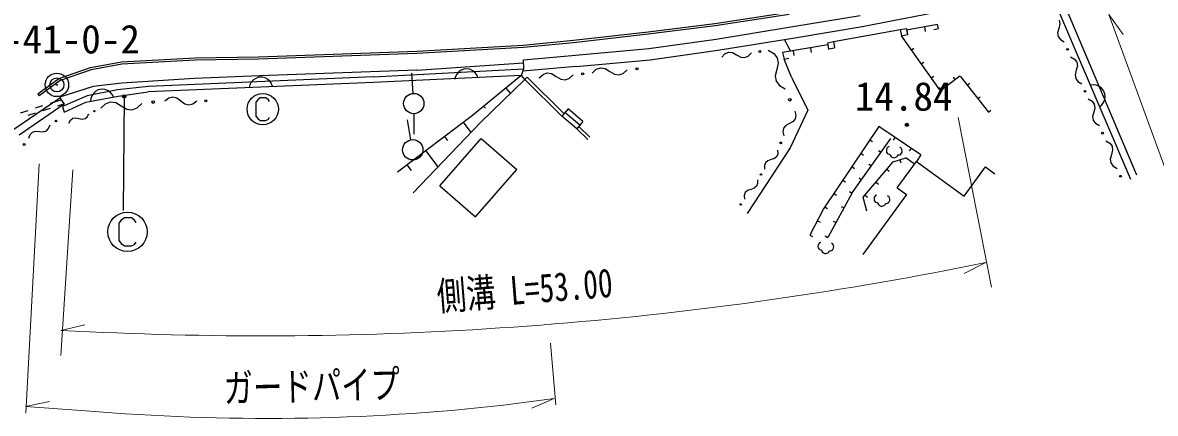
# Model space of a CAD drawing. Units: millimetres, scale not verified. Extents: x 40000 to 680000, y 20000 to 380000.
# Drawn here: x 195802 to 268046, y 240588 to 265532 of the extents above; entities that cross this region are included whole.
import ezdxf
from ezdxf.enums import TextEntityAlignment as Align

# ---------------------------------------------------------------- set-up
doc = ezdxf.new("R2010")
doc.units = ezdxf.units.MM
doc.header["$LTSCALE"] = 1000
for name, color, linetype, lineweight in [('M-BGD', 7, 'Continuous', 25), ('M-BGD-EXST', 7, 'Continuous', 25), ('M-BMK-SRVR', 3, 'Continuous', 25), ('M-STR-HTXT', 7, 'Continuous', 13)]:
    doc.layers.add(name, color=color, linetype=linetype, lineweight=lineweight)
doc.styles.add('ＭＳ ゴシック', font='')
doc.styles.get('ＭＳ ゴシック').set_extended_font_data('MS Gothic')

msp = doc.modelspace()

# ---------------------------------------------------------------- linework, layer by layer
at = {"layer": 'M-BGD'}
for p, q in [((239948, 265474), (244667, 266207)), ((244692, 266059), (239968, 265325)), ((249216, 265977), (244932, 265256)), ((249341, 265288), (254619, 266303)), ((261879, 266291), (266466, 255534)), ((266855, 255787), (262370, 266384)), ((235689, 264936), (239948, 265474)), ((239968, 265325), (235707, 264787)), ((244932, 265256), (240035, 264458)), ((245046, 264565), (249341, 265288)), ((251777, 265086), (252164, 265158)), ((252164, 265158), (252237, 264765)), ((254149, 265421), (252185, 265043)), ((253314, 265261), (253371, 264966)), ((254206, 265127), (254149, 265421)), ((261884, 265165), (261812, 264884)), ((261955, 265446), (261884, 265165)), ((261919, 265683), (261955, 265446)), ((230930, 264403), (235689, 264936)), ((235707, 264787), (230945, 264253)), ((240035, 264458), (235745, 263859)), ((240140, 263766), (245046, 264565)), ((244806, 263683), (244383, 264457)), ((247519, 264322), (251777, 265086)), ((251777, 265086), (251851, 264693)), ((251851, 264693), (252237, 264765)), ((254336, 261180), (251851, 264693)), ((252185, 265043), (252241, 264749)), ((254206, 265127), (253911, 265070)), ((261812, 264884), (261848, 264648)), ((261848, 264648), (261991, 264456)), ((261991, 264456), (262241, 264309)), ((210850, 263353), (220944, 263711)), ((220944, 263711), (227729, 264089)), ((227740, 263940), (220951, 263561)), ((227729, 264089), (230930, 264403)), ((230945, 264253), (227740, 263940)), ((235745, 263859), (231054, 263425)), ((235825, 263163), (240140, 263766)), ((243356, 263768), (243722, 263561)), ((247147, 264118), (244261, 263616)), ((244937, 263734), (244988, 263438)), ((246042, 263926), (246093, 263630)), ((247133, 264250), (247519, 264322)), ((247133, 264250), (247206, 263857)), ((247147, 264118), (247199, 263822)), ((247206, 263857), (247592, 263929)), ((247519, 264322), (247592, 263929)), ((252484, 263797), (252648, 263912)), ((200139, 262673), (202114, 263027)), ((202114, 263027), (206798, 263276)), ((206803, 263126), (202131, 262878)), ((206798, 263276), (210850, 263353)), ((210854, 263203), (206803, 263126)), ((220951, 263561), (210854, 263203)), ((231054, 263425), (227751, 263147)), ((227762, 262596), (227751, 263164)), ((231116, 262728), (235825, 263163)), ((240386, 263336), (240598, 263549)), ((240598, 263549), (240827, 263643)), ((240827, 263643), (241073, 263618)), ((241073, 263618), (241336, 263474)), ((241336, 263474), (241600, 263331)), ((241600, 263331), (241846, 263306)), ((241846, 263306), (242075, 263400)), ((242075, 263400), (242286, 263613)), ((243722, 263561), (243933, 263287)), ((243933, 263287), (243991, 262946)), ((244261, 263616), (244369, 263193)), ((244369, 263193), (244660, 263267)), ((244837, 262061), (244369, 263193)), ((253118, 262901), (253282, 263016)), ((262643, 263345), (262893, 263198)), ((262893, 263198), (263036, 263007)), ((263036, 263007), (263072, 262770)), ((198120, 261964), (200139, 262673)), ((200177, 262528), (198190, 261830)), ((202131, 262878), (200177, 262528)), ((220948, 262507), (210908, 262129)), ((218166, 262068), (227762, 262585)), ((220705, 261017), (220618, 262314)), ((220948, 262507), (227755, 262964)), ((223625, 262399), (223484, 262240)), ((223770, 262497), (223625, 262399)), ((223946, 262568), (223770, 262497)), ((224186, 262581), (223946, 262568)), ((224369, 262532), (224186, 262581)), ((224524, 262451), (224369, 262532)), ((224682, 262310), (224524, 262451)), ((224781, 262165), (224682, 262310)), ((227609, 262148), (227762, 262596)), ((231116, 262728), (227709, 262441)), ((228995, 262227), (229260, 262320)), ((229260, 262320), (229537, 262278)), ((229537, 262278), (229827, 262100)), ((232129, 262317), (232388, 262552)), ((232388, 262552), (232660, 262648)), ((232660, 262648), (232945, 262604)), ((232945, 262604), (233244, 262421)), ((233244, 262421), (233542, 262239)), ((233827, 262195), (234100, 262291)), ((234100, 262291), (234359, 262526)), ((243895, 262537), (243799, 262128)), ((243991, 262946), (243895, 262537)), ((263001, 262489), (262930, 262208)), ((263072, 262770), (263001, 262489)), ((196769, 260980), (198120, 261964)), ((198190, 261830), (196857, 260859)), ((202122, 261662), (200299, 261448)), ((206772, 261972), (202122, 261662)), ((218175, 261715), (203810, 261119)), ((218166, 262068), (203828, 261464)), ((210908, 262129), (206772, 261972)), ((210295, 261568), (210243, 261386)), ((210379, 261722), (210295, 261568)), ((210523, 261878), (210379, 261722)), ((210669, 261974), (210523, 261878)), ((210846, 262041), (210669, 261974)), ((211086, 262051), (210846, 262041)), ((211268, 261999), (211086, 262051)), ((211422, 261915), (211268, 261999)), ((211578, 261771), (211422, 261915)), ((211674, 261625), (211578, 261771)), ((211742, 261448), (211674, 261625)), ((227609, 262148), (218175, 261715)), ((223403, 262086), (223353, 261902)), ((223484, 262240), (223403, 262086)), ((224496, 259630), (227585, 262147)), ((224851, 261989), (224781, 262165)), ((225008, 259164), (227837, 261899)), ((227837, 261899), (227609, 262148)), ((227837, 261899), (230198, 259569)), ((227978, 262042), (227839, 261898)), ((227978, 262042), (230328, 259722)), ((228743, 261998), (228995, 262227)), ((229827, 262100), (230117, 261922)), ((230117, 261922), (230394, 261880)), ((230394, 261880), (230658, 261973)), ((230658, 261973), (230910, 262202)), ((233542, 262239), (233827, 262195)), ((243799, 262128), (243857, 261787)), ((243857, 261787), (244068, 261512)), ((244837, 262061), (245884, 259936)), ((253752, 262005), (253916, 262120)), ((255580, 262115), (254336, 261180)), ((255287, 261886), (255168, 262046)), ((255587, 262108), (257401, 259821)), ((256037, 261541), (256194, 261665)), ((262930, 262208), (262966, 261971)), ((262966, 261971), (263109, 261780)), ((263109, 261780), (263358, 261633)), ((264095, 261553), (263906, 261538)), ((264268, 261530), (264095, 261553)), ((264465, 261450), (264268, 261530)), ((196769, 260980), (196857, 260859)), ((198228, 260805), (198168, 260732)), ((200299, 261448), (198228, 260805)), ((199909, 260867), (198333, 260176)), ((199832, 260456), (201889, 260844)), ((201841, 261245), (199909, 260867)), ((200212, 260863), (200151, 260699)), ((200332, 261038), (200212, 260863)), ((200462, 261155), (200332, 261038)), ((200628, 261247), (200462, 261155)), ((200864, 261291), (200628, 261247)), ((201052, 261266), (200864, 261291)), ((201216, 261205), (201052, 261266)), ((201391, 261085), (201216, 261205)), ((201507, 260954), (201391, 261085)), ((201600, 260789), (201507, 260954)), ((203828, 261464), (201841, 261245)), ((201889, 260844), (203810, 261119)), ((205118, 260739), (205374, 260803)), ((205374, 260803), (205630, 260739)), ((226617, 261358), (226909, 261000)), ((244068, 261512), (244434, 261306)), ((254406, 261232), (254287, 261393)), ((256719, 260681), (256876, 260805)), ((264606, 261348), (264465, 261450)), ((264732, 261206), (264606, 261348)), ((264826, 260985), (264732, 261206)), ((264842, 260796), (264826, 260985)), ((195234, 258722), (198168, 260732)), ((198451, 260319), (195581, 258353)), ((196620, 260084), (197096, 260237)), ((197573, 260389), (198254, 260606)), ((198051, 260226), (198431, 260348)), ((198168, 260732), (198451, 260319)), ((198333, 260176), (198451, 260319)), ((198333, 260176), (198457, 259818)), ((198457, 259818), (199832, 260456)), ((200151, 260699), (200125, 260511)), ((200787, 260070), (201084, 260353)), ((201084, 260353), (201400, 260472)), ((201400, 260472), (201735, 260429)), ((201735, 260429), (202090, 260223)), ((202090, 260223), (202444, 260017)), ((202779, 259973), (203096, 260093)), ((203096, 260093), (203393, 260375)), ((204862, 260547), (205118, 260739)), ((205630, 260739), (205886, 260547)), ((205886, 260547), (206142, 260355)), ((206142, 260355), (206398, 260291)), ((206398, 260291), (206654, 260355)), ((206654, 260355), (206910, 260547)), ((225203, 260206), (225320, 260063)), ((263761, 260669), (264011, 260522)), ((264011, 260522), (264154, 260330)), ((264189, 260094), (264118, 259813)), ((264154, 260330), (264189, 260094)), ((264494, 260158), (264636, 260284)), ((264636, 260284), (264739, 260426)), ((264739, 260426), (264818, 260623)), ((264818, 260623), (264842, 260796)), ((195667, 259780), (196144, 259932)), ((196146, 259618), (196622, 259770)), ((197098, 259922), (197574, 260074)), ((198853, 259311), (198993, 259425)), ((198993, 259425), (199171, 259460)), ((199171, 259460), (199387, 259415)), ((199387, 259415), (199602, 259370)), ((199602, 259370), (199780, 259405)), ((199780, 259405), (199921, 259519)), ((199921, 259519), (200024, 259714)), ((202444, 260017), (202779, 259973)), ((219707, 256009), (224496, 259630)), ((220752, 259719), (220760, 258419)), ((230589, 260025), (230198, 259569)), ((231143, 258759), (230198, 259569)), ((231338, 258987), (230393, 259797)), ((231533, 259215), (230589, 260025)), ((245884, 259936), (244747, 257534)), ((245079, 259398), (244941, 259223)), ((245057, 259880), (245117, 259617)), ((245117, 259617), (245079, 259398)), ((257401, 259821), (257558, 259945)), ((264118, 259813), (264047, 259532)), ((264047, 259532), (264083, 259295)), ((197315, 258629), (197458, 258778)), ((197458, 258778), (197548, 259011)), ((198749, 259117), (198853, 259311)), ((220570, 258054), (220342, 259333)), ((220710, 254670), (225008, 259164)), ((223898, 259177), (224393, 258522)), ((231533, 259215), (231143, 258759)), ((231143, 258759), (231840, 258069)), ((231980, 258211), (231273, 258911)), ((244332, 258785), (244294, 258565)), ((244470, 258960), (244332, 258785)), ((244706, 259091), (244470, 258960)), ((244941, 259223), (244706, 259091)), ((250411, 258902), (246882, 253637)), ((250411, 258902), (250298, 258736)), ((253090, 257083), (250411, 258902)), ((264083, 259295), (264226, 259104)), ((264226, 259104), (264476, 258956)), ((196191, 258163), (196282, 258396)), ((196282, 258396), (196425, 258545)), ((196425, 258545), (196621, 258608)), ((196621, 258608), (196870, 258587)), ((196870, 258587), (197119, 258566)), ((197119, 258566), (197315, 258629)), ((222416, 255106), (225049, 258134)), ((222700, 258272), (222893, 258017)), ((225049, 258134), (227313, 256166)), ((244294, 258565), (244354, 258302)), ((248716, 254663), (251174, 258142)), ((249838, 258048), (250004, 257936)), ((251439, 258203), (251327, 258038)), ((264878, 257993), (265137, 257841)), ((221503, 257367), (222291, 256324)), ((244747, 257534), (242007, 253358)), ((243950, 257396), (243962, 257167)), ((249266, 257194), (249432, 257082)), ((250389, 257376), (250552, 257261)), ((250898, 257431), (250891, 257351)), ((250891, 257351), (250905, 257270)), ((250924, 257509), (250898, 257431)), ((250905, 257270), (250940, 257207)), ((250990, 257584), (250924, 257509)), ((250940, 257207), (250997, 257162)), ((251073, 257618), (250990, 257584)), ((251827, 257518), (251751, 257564)), ((251817, 257138), (251862, 257194)), ((251881, 257433), (251827, 257518)), ((251862, 257194), (251888, 257272)), ((251895, 257352), (251881, 257433)), ((251888, 257272), (251895, 257352)), ((252468, 257505), (252355, 257339)), ((265137, 257841), (265284, 257643)), ((265321, 257398), (265248, 257107)), ((265284, 257643), (265321, 257398)), ((243180, 256585), (243115, 256407)), ((243321, 256712), (243180, 256585)), ((243538, 256787), (243321, 256712)), ((243755, 256862), (243538, 256787)), ((243897, 256989), (243755, 256862)), ((243962, 257167), (243897, 256989)), ((249418, 254382), (251324, 256653)), ((249769, 256499), (249932, 256384)), ((250997, 257162), (251075, 257136)), ((251075, 257136), (251115, 257133)), ((251115, 257133), (251130, 257072)), ((251130, 257072), (251165, 257009)), ((251165, 257009), (251240, 256942)), ((251240, 256942), (251318, 256916)), ((251318, 256916), (251398, 256910)), ((251324, 256653), (252140, 256898)), ((251398, 256910), (251460, 256925)), ((251460, 256925), (251543, 256959)), ((251543, 256959), (251586, 256995)), ((251586, 256995), (251609, 257034)), ((251588, 254995), (252814, 256676)), ((251609, 257034), (251633, 257092)), ((251633, 257092), (251673, 257089)), ((251673, 257089), (251754, 257102)), ((251754, 257102), (251817, 257138)), ((251754, 256782), (251811, 256590)), ((252686, 256499), (252140, 256898)), ((253090, 257083), (252814, 256676)), ((252814, 256676), (255855, 254457)), ((265248, 257107), (265174, 256816)), ((265174, 256816), (265211, 256572)), ((265211, 256572), (265359, 256373)), ((220305, 256462), (220586, 256091)), ((224680, 253138), (227313, 256166)), ((243115, 256407), (243126, 256177)), ((248693, 256340), (248859, 256229)), ((250919, 256171), (251072, 256042)), ((255855, 254457), (257213, 256319)), ((257213, 256319), (257807, 255886)), ((265359, 256373), (265618, 256221)), ((222416, 255106), (224680, 253138)), ((242608, 255083), (242467, 254956)), ((242673, 255261), (242608, 255083)), ((242662, 255491), (242673, 255261)), ((248121, 255486), (248287, 255375)), ((249149, 255622), (249312, 255506)), ((250225, 255344), (250379, 255215)), ((241891, 254679), (241826, 254501)), ((241826, 254501), (241838, 254272)), ((242033, 254806), (241891, 254679)), ((242250, 254881), (242033, 254806)), ((242467, 254956), (242250, 254881)), ((248716, 254663), (247153, 251822)), ((247548, 254632), (247715, 254521)), ((248532, 254743), (248707, 254646)), ((252182, 254562), (249386, 250731)), ((249639, 253507), (249418, 254382)), ((249532, 254517), (249685, 254389)), ((250115, 254338), (250109, 254258)), ((250141, 254416), (250115, 254338)), ((250207, 254491), (250141, 254416)), ((250290, 254525), (250207, 254491)), ((251045, 254425), (250968, 254471)), ((251098, 254340), (251045, 254425)), ((251112, 254259), (251098, 254340)), ((251588, 254995), (252182, 254562)), ((246882, 253637), (246001, 251969)), ((246976, 253778), (247142, 253667)), ((248014, 253801), (248189, 253705)), ((250109, 254258), (250122, 254177)), ((250122, 254177), (250157, 254114)), ((250157, 254114), (250214, 254069)), ((250214, 254069), (250292, 254043)), ((250292, 254043), (250332, 254040)), ((250332, 254040), (250347, 253978)), ((250347, 253978), (250383, 253915)), ((250383, 253915), (250458, 253849)), ((250458, 253849), (250536, 253823)), ((250536, 253823), (250616, 253817)), ((250616, 253817), (250677, 253832)), ((250677, 253832), (250760, 253866)), ((250760, 253866), (250803, 253902)), ((250803, 253902), (250826, 253941)), ((250826, 253941), (250851, 253999)), ((250851, 253999), (250890, 253996)), ((250890, 253996), (250972, 254009)), ((250972, 254009), (251035, 254044)), ((251035, 254044), (251079, 254101)), ((251079, 254101), (251106, 254179)), ((251106, 254179), (251112, 254259)), ((246481, 252878), (246658, 252785)), ((247496, 252860), (247671, 252764)), ((246001, 251969), (246178, 251876)), ((246628, 251470), (246562, 251395)), ((246711, 251504), (246628, 251470)), ((246978, 251919), (247153, 251822)), ((247465, 251404), (247389, 251450)), ((246536, 251317), (246529, 251238)), ((246529, 251238), (246543, 251156)), ((246562, 251395), (246536, 251317)), ((246543, 251156), (246578, 251093)), ((246578, 251093), (246635, 251049)), ((246635, 251049), (246713, 251022)), ((246713, 251022), (246753, 251019)), ((246753, 251019), (246768, 250958)), ((246768, 250958), (246803, 250895)), ((246803, 250895), (246878, 250829)), ((246878, 250829), (246956, 250803)), ((246956, 250803), (247036, 250796)), ((247036, 250796), (247098, 250811)), ((247098, 250811), (247180, 250845)), ((247180, 250845), (247223, 250882)), ((247223, 250882), (247247, 250920)), ((247247, 250920), (247271, 250978)), ((247271, 250978), (247311, 250975)), ((247311, 250975), (247392, 250989)), ((247392, 250989), (247455, 251024)), ((247455, 251024), (247500, 251081)), ((247519, 251320), (247465, 251404)), ((247500, 251081), (247526, 251159)), ((247533, 251238), (247519, 251320)), ((247526, 251159), (247533, 251238))]:
    msp.add_line(p, q, dxfattribs=at)
for centre, radius in [((242821, 263690), 60), ((262442, 263827), 58), ((231519, 262259), 68), ((234986, 262585), 70), ((220749, 260369), 650), ((263560, 261151), 58), ((204126, 260461), 82), ((207486, 260547), 64), ((244737, 260613), 84), ((200383, 259881), 44), ((197930, 259249), 50), ((252192, 259010), 100), ((252192, 259010), 60), ((252192, 259010), 20), ((220684, 257414), 650), ((244156, 257858), 54), ((264677, 258475), 58), ((195893, 257748), 60), ((242894, 255834), 46), ((265826, 255723), 60), ((241606, 253929), 46)]:
    msp.add_circle(centre, radius, dxfattribs=at)
at = {"layer": 'M-BGD-EXST'}
for p, q in [((202279, 260821), (202211, 253548)), ((210794, 260609), (210674, 260449)), ((210674, 260449), (210674, 259569)), ((210954, 260729), (210794, 260609)), ((211314, 260729), (210954, 260729)), ((211474, 260609), (211314, 260729)), ((211554, 260489), (211474, 260609)), ((210674, 259569), (210794, 259409)), ((210794, 259409), (210954, 259289)), ((211314, 259289), (211474, 259369)), ((211474, 259369), (211554, 259489)), ((210954, 259289), (211314, 259289)), ((202088, 252928), (201938, 252728)), ((202288, 253078), (202088, 252928)), ((202738, 253078), (202288, 253078)), ((202938, 252928), (202738, 253078)), ((203038, 252778), (202938, 252928)), ((201938, 252728), (201938, 251628)), ((201938, 251628), (202088, 251428)), ((202088, 251428), (202288, 251278)), ((202938, 251378), (203038, 251528)), ((202288, 251278), (202738, 251278)), ((202738, 251278), (202938, 251378))]:
    msp.add_line(p, q, dxfattribs=at)
for centre, radius in [((202279, 260821), 100), ((202279, 260821), 60), ((202279, 260821), 20), ((211114, 260009), 1000), ((202488, 252178), 1250)]:
    msp.add_circle(centre, radius, dxfattribs=at)
at = {"layer": 'M-BMK-SRVR'}
for radius in [750, 450, 30]:
    msp.add_circle((197984, 261560), radius, dxfattribs=at)
at = {"layer": 'M-STR-HTXT'}
for p, q in [((265073, 266043), (265983, 264779)), ((265073, 266043), (271491, 248491)), ((255474, 259476), (257605, 248643)), ((196855, 256521), (196011, 240593)), ((198995, 256127), (198236, 244281)), ((255642, 249900), (257233, 250220)), ((257233, 250220), (255845, 249513)), ((198246, 245888), (199765, 246235)), ((200058, 245800), (198246, 245888)), ((229476, 245066), (229803, 241143)), ((195989, 241028), (197514, 241342)), ((226463, 241110), (229704, 241542)), ((229704, 241542), (228273, 240927)), ((199837, 240758), (195989, 241028))]:
    msp.add_line(p, q, dxfattribs=at)
for centre, radius, start, end in [((211051, 475572), 230035, 267.26096, 281.17723), ((211370, 375704), 135438, 265.11488, 276.39825)]:
    msp.add_arc(centre, radius, start, end, dxfattribs=at)

# ---------------------------------------------------------------- texts
at = {"layer": 'M-BGD', "style": 'ＭＳ ゴシック'}
msp.add_text('14.84', height=1833, dxfattribs=at).set_placement((248876, 259362), align=Align.BOTTOM_LEFT)
at = {"layer": 'M-BMK-SRVR', "style": 'ＭＳ ゴシック'}
msp.add_text('23-41-0-2', height=1833, dxfattribs=at).set_placement((192060, 263015), align=Align.BOTTOM_LEFT)
at = {"layer": 'M-STR-HTXT', "style": 'ＭＳ ゴシック', "width": 0.75}
for s, rotation, p in [('側溝 L=53.00', 4.585, (222340, 246587)), ('ガードパイプ', 1.448, (208659, 240727))]:
    msp.add_text(s, height=1833, rotation=rotation, dxfattribs=at).set_placement(p, align=Align.BOTTOM_LEFT)

doc.saveas('drawing.dxf')
